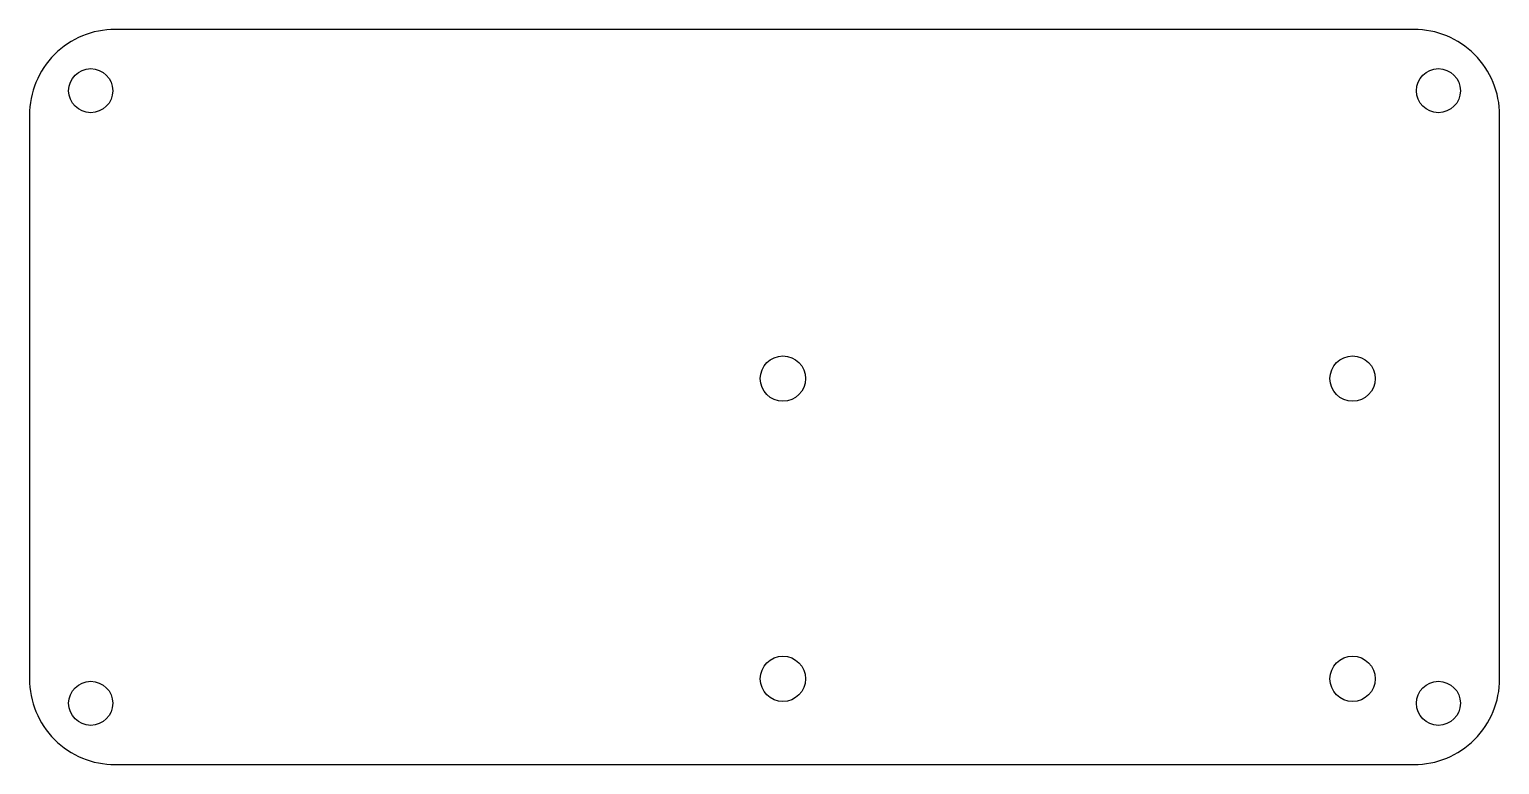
# Model space of a CAD drawing. Header units: millimetres. Extents: x -57 to 63, y 31 to 91.
import ezdxf

# ---------------------------------------------------------------- set-up
doc = ezdxf.new("R2010")
doc.units = ezdxf.units.MM

msp = doc.modelspace()

# ---------------------------------------------------------------- linework, layer by layer
at = {"color": 7, "linetype": 'Continuous', "lineweight": 25}
msp.add_lwpolyline([(55.98, 31.16, 0.414214), (62.98, 38.16), (62.98, 84.16, 0.414214), (55.98, 91.16), (-50.02, 91.16, 0.414214), (-57.02, 84.16), (-57.02, 38.16, 0.414214), (-50.02, 31.16)], format="xyb", close=True, dxfattribs=at)
for centre in [(-52.02, 86.16), (57.98, 86.16), (-52.02, 36.16), (57.98, 36.16)]:
    msp.add_circle(centre, 1.8)
for centre in [(4.48, 62.66), (50.98, 62.66), (4.48, 38.16), (50.98, 38.16)]:
    msp.add_circle(centre, 1.85, dxfattribs=at)

doc.saveas('drawing.dxf')
